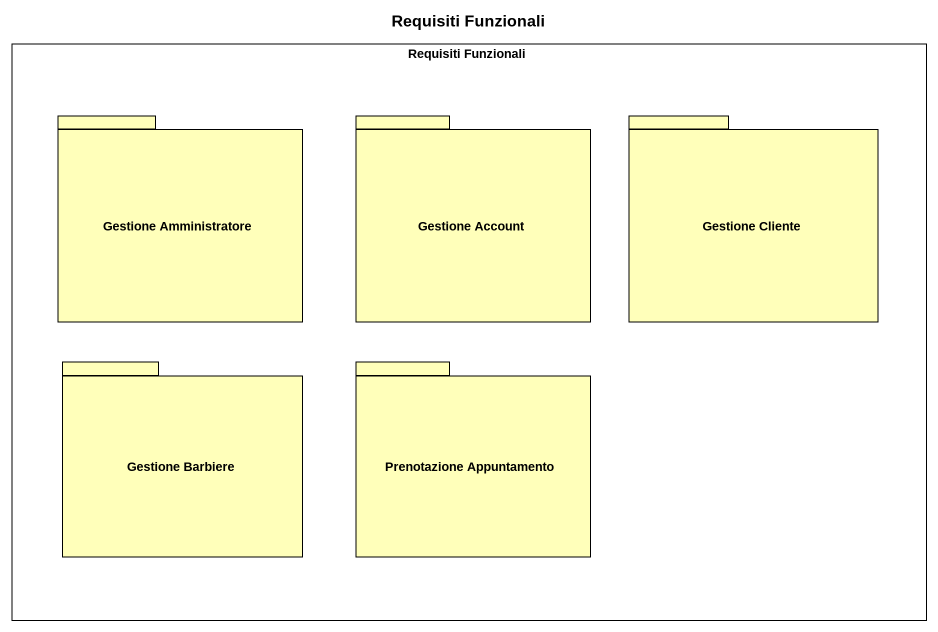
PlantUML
@startuml
title Requisiti Funzionali
rectangle "Requisiti Funzionali" as Requisiti_Funzionali {
  package "Gestione Amministratore" as Gestione_Amministratore #FFFFBA {
  }
  package "Gestione Account" as Gestione_Account #FFFFBA {
  }
  package "Gestione Cliente" as Gestione_Cliente #FFFFBA {
  }
  package "Gestione Barbiere" as Gestione_Barbiere #FFFFBA {
  }
  package "Prenotazione Appuntamento" as Prenotazione_Appuntamento #FFFFBA {
  }
}
@enduml
